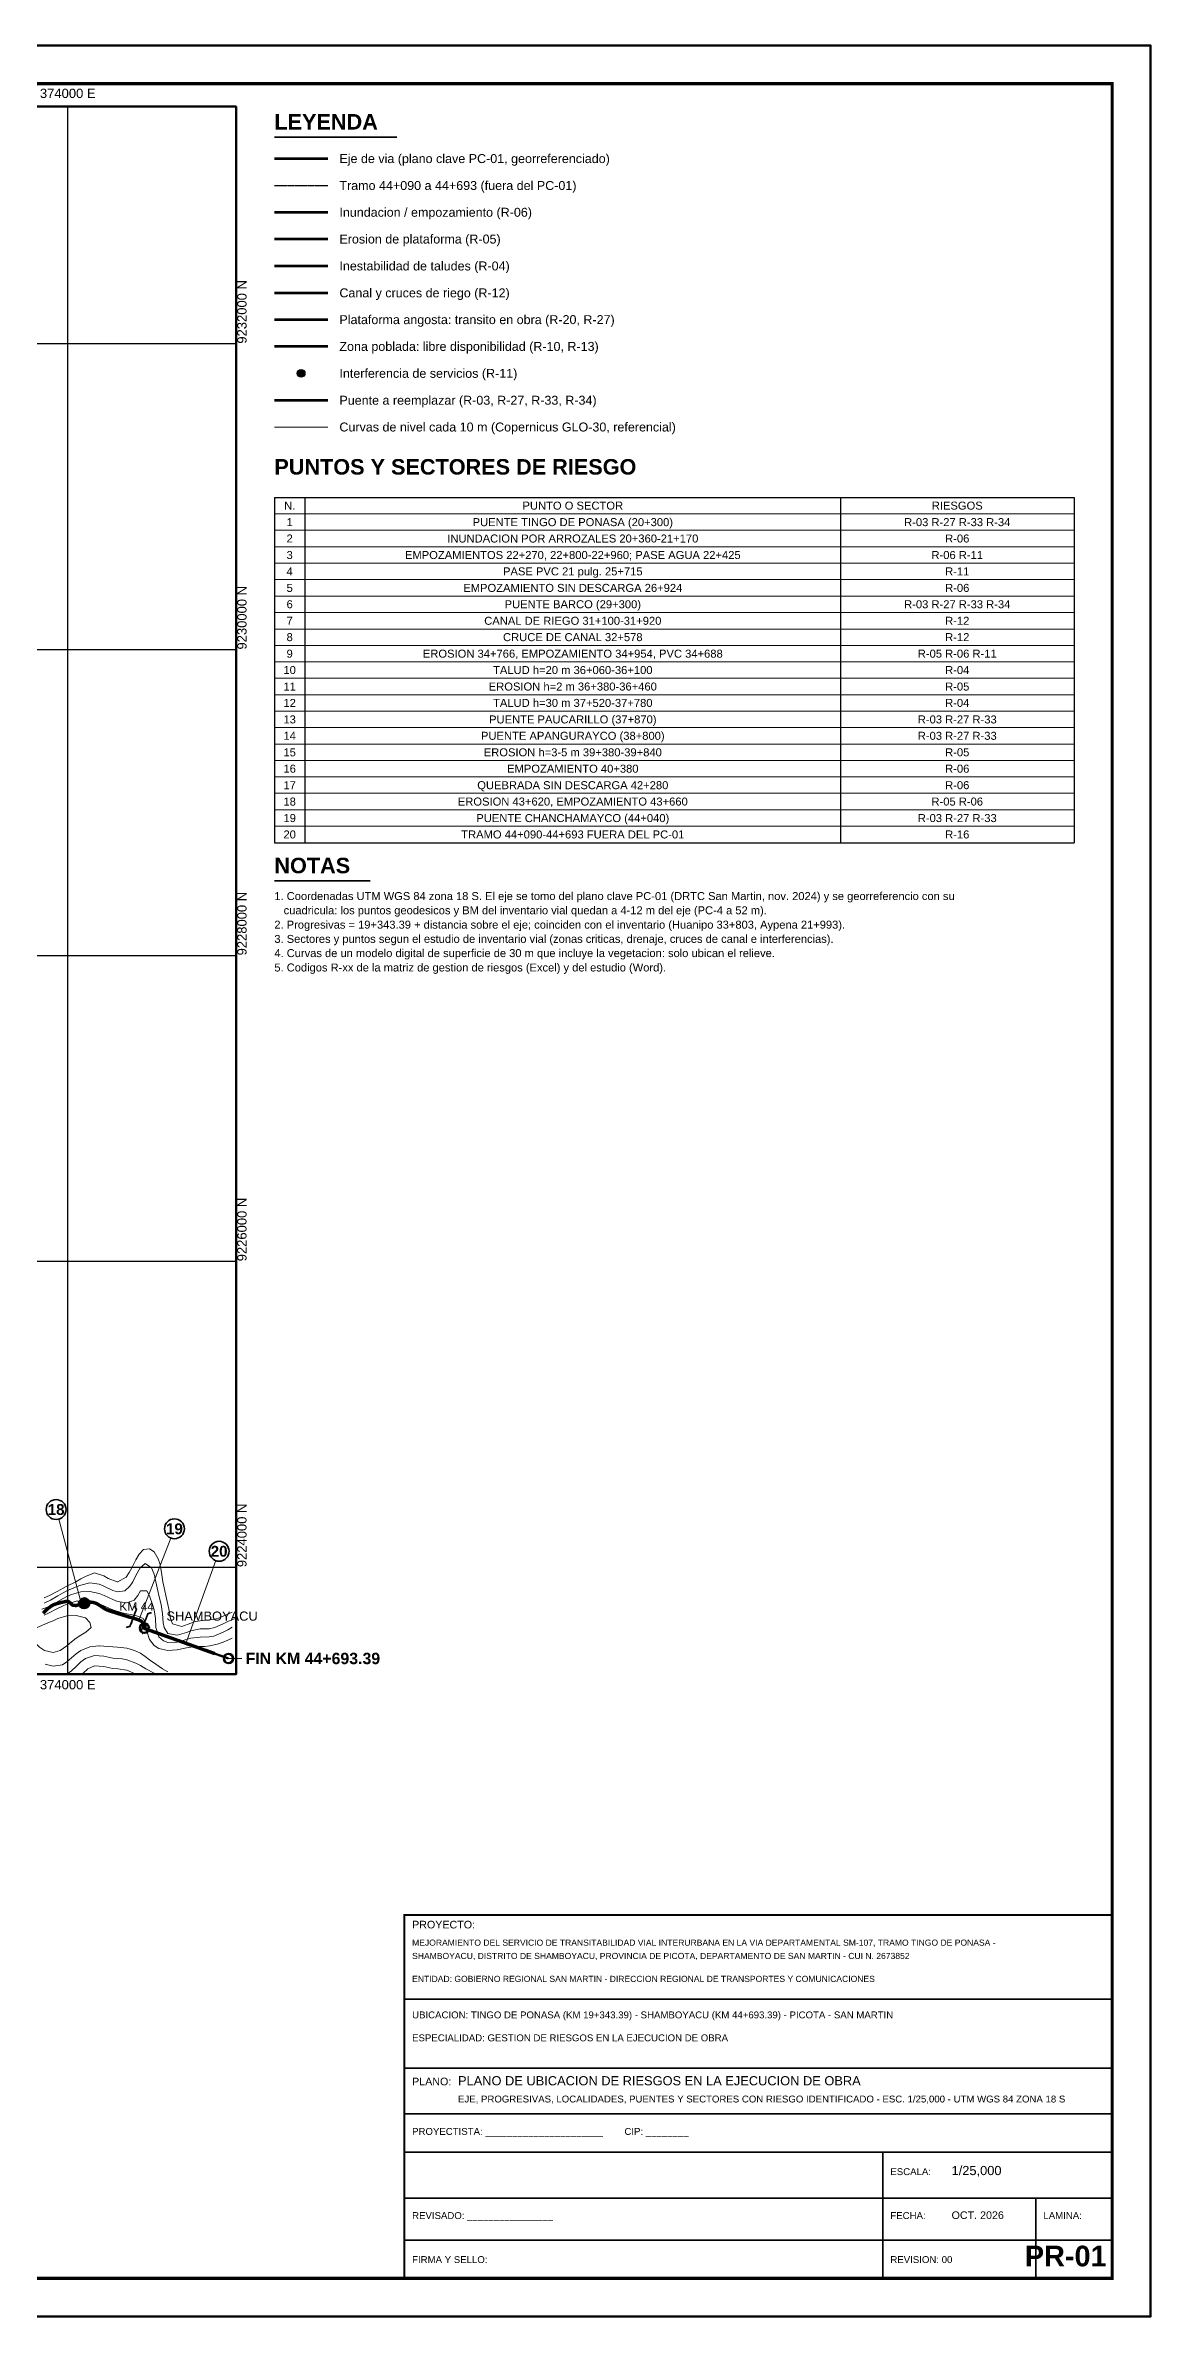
# Model space of a CAD drawing. Header units: metres. Extents: x 360050 to 393690, y 9180000 to 9233950.
# Drawn here: x 373854 to 381075, y 9219100 to 9233950 of the extents above; entities that cross this region are included whole.
import ezdxf
from ezdxf.enums import TextEntityAlignment as Align

# ---------------------------------------------------------------- set-up
doc = ezdxf.new("R2010")
doc.units = ezdxf.units.M
doc.header["$LTSCALE"] = 0.25
doc.linetypes.add('DASHED', pattern=[1.524, 1.27, -0.254])
for name, color, linetype in [('CUADRICULA', 9, 'CONTINUOUS'), ('EJE-REFERENCIAL', 5, 'DASHED'), ('LEYENDA', 7, 'CONTINUOUS'), ('LOCALIDADES', 7, 'CONTINUOUS'), ('PROGRESIVAS', 5, 'CONTINUOUS'), ('ROTULO-TEXTO', 7, 'CONTINUOUS'), ('TEXTOS', 7, 'CONTINUOUS'), ('TEXTOS-NOTAS', 7, 'CONTINUOUS')]:
    doc.layers.add(name, color=color, linetype=linetype)
for name, color, linetype, lineweight in [('CURVAS', 9, 'CONTINUOUS', 9), ('CURVAS-MAESTRAS', 8, 'CONTINUOUS', 18), ('EJE-VIA', 5, 'CONTINUOUS', 60), ('GRILLA', 9, 'CONTINUOUS', 13), ('LLAMADAS', 30, 'CONTINUOUS', 18), ('MARCO', 7, 'CONTINUOUS', 50), ('ROTULO', 7, 'CONTINUOUS', 35), ('TITULOS', 160, 'CONTINUOUS', 35)]:
    doc.layers.add(name, color=color, linetype=linetype, lineweight=lineweight)
for name, color, linetype, lineweight, true_color in [('R-EROSION', 6, 'CONTINUOUS', 100, 0xdc00dc), ('R-INUNDACION', 150, 'CONTINUOUS', 100, 0x286edc), ('R-PLATAFORMA', 8, 'CONTINUOUS', 100, 0x787878), ('R-PREDIOS', 30, 'CONTINUOUS', 100, 0xe68200), ('R-RIEGO', 140, 'CONTINUOUS', 100, 0x008c8c), ('R-TALUDES', 1, 'CONTINUOUS', 100, 0xe60000)]:
    doc.layers.add(name, color=color, linetype=linetype, lineweight=lineweight, true_color=true_color)
doc.layers.add('R-INTERFERENCIAS', color=3, linetype='CONTINUOUS', true_color=0x00c800)
doc.layers.add('R-PUENTES', color=1, linetype='CONTINUOUS', true_color=0xe60000)
doc.styles.get("Standard").update_dxf_attribs({"font": 'arial.ttf'})
doc.styles.add('TITULOS', font='arialbd.ttf')

msp = doc.modelspace()

# ---------------------------------------------------------------- hatches: boundary and pattern name
at = {"layer": 'R-INTERFERENCIAS'}
h = msp.add_hatch(color=3, dxfattribs=at)
edge = h.paths.add_edge_path()
edge.add_arc((375525, 9231806), 25, 0, 360)
at = {"layer": 'R-INUNDACION'}
h = msp.add_hatch(color=256, dxfattribs=at)
edge = h.paths.add_edge_path()
edge.add_arc((374109, 9223764), 32.5, 0, 360)

# ---------------------------------------------------------------- linework, layer by layer
at = {"layer": 'CUADRICULA'}
for p, q in [((374000, 9223300), (374000, 9233550)), ((360800, 9232000), (375100, 9232000)), ((360800, 9230000), (375100, 9230000)), ((360800, 9228000), (375100, 9228000)), ((360800, 9226000), (375100, 9226000)), ((360800, 9224000), (375100, 9224000))]:
    msp.add_line(p, q, dxfattribs=at)
at = {"layer": 'CURVAS'}
msp.add_line((375350, 9231455), (375700, 9231455), dxfattribs=at)
for points in [[(375075, 9223705), (375045, 9223693), (374985, 9223667), (374955, 9223658), (374895, 9223653), (374835, 9223644), (374805, 9223633), (374745, 9223612), (374685, 9223629), (374671, 9223665), (374660, 9223725), (374654, 9223755), (374641, 9223815), (374628, 9223875), (374622, 9223905), (374612, 9223965), (374601, 9224025), (374591, 9224055), (374565, 9224100), (374535, 9224121), (374496, 9224115), (374467, 9224085), (374445, 9224049), (374418, 9223995), (374401, 9223965), (374382, 9223935), (374327, 9223905), (374323, 9223905), (374265, 9223925), (374235, 9223943), (374175, 9223963), (374115, 9223940), (374085, 9223923), (374053, 9223905), (373995, 9223876), (373965, 9223860), (373935, 9223844), (373881, 9223815), (373845, 9223800)], [(375094, 9223665), (375045, 9223645), (375015, 9223629), (374962, 9223605), (374925, 9223597), (374865, 9223596), (374805, 9223584), (374775, 9223573), (374715, 9223556), (374655, 9223566), (374629, 9223605), (374624, 9223635), (374620, 9223695), (374610, 9223755), (374596, 9223815), (374589, 9223845), (374576, 9223905), (374565, 9223955), (374548, 9223995), (374505, 9224024), (374473, 9223995), (374445, 9223945), (374425, 9223905), (374406, 9223875), (374373, 9223845), (374325, 9223839), (374295, 9223848), (374235, 9223875), (374205, 9223888), (374145, 9223898), (374085, 9223883), (374055, 9223872), (373995, 9223845), (373965, 9223830), (373935, 9223813), (373888, 9223785), (373845, 9223765)], [(375075, 9223607), (375045, 9223591), (375015, 9223574), (374955, 9223549), (374925, 9223544), (374865, 9223543), (374805, 9223536), (374745, 9223518), (374715, 9223510), (374655, 9223507), (374625, 9223518), (374595, 9223545), (374576, 9223605), (374573, 9223665), (374565, 9223721), (374554, 9223755), (374535, 9223813), (374516, 9223845), (374475, 9223845), (374459, 9223815), (374435, 9223785), (374385, 9223766), (374325, 9223776), (374295, 9223788), (374237, 9223815), (374205, 9223827), (374145, 9223842), (374085, 9223839), (374025, 9223821), (373995, 9223808), (373951, 9223785), (373905, 9223758), (373875, 9223741), (373830, 9223725)], [(373935, 9223665), (373905, 9223650), (373869, 9223635), (373815, 9223611), (373785, 9223600), (373763, 9223545), (373785, 9223507), (373815, 9223476), (373848, 9223455), (373905, 9223443), (373950, 9223455), (373994, 9223485), (374025, 9223512), (374055, 9223536), (374085, 9223556), (374119, 9223575), (374152, 9223605), (374145, 9223639), (374115, 9223669), (374055, 9223685), (373995, 9223681), (373935, 9223665)], [(373995, 9223301), (374025, 9223322), (374055, 9223351), (374085, 9223380), (374115, 9223402), (374175, 9223422), (374235, 9223418), (374295, 9223406), (374355, 9223400), (374386, 9223395), (374445, 9223373), (374475, 9223356), (374510, 9223335), (374565, 9223307)], [(374099, 9223305), (374132, 9223335), (374175, 9223354), (374235, 9223350), (374295, 9223338), (374328, 9223335), (374385, 9223326), (374436, 9223305)]]:
    msp.add_lwpolyline(points, dxfattribs=at)
at = {"layer": 'CURVAS-MAESTRAS'}
for points in [[(375075, 9223535), (375027, 9223515), (374985, 9223498), (374928, 9223485), (374895, 9223482), (374835, 9223481), (374775, 9223472), (374715, 9223459), (374655, 9223455), (374595, 9223468), (374565, 9223487), (374535, 9223526), (374518, 9223575), (374509, 9223635), (374493, 9223665), (374445, 9223685), (374387, 9223695), (374355, 9223702), (374295, 9223722), (374265, 9223734), (374217, 9223755), (374175, 9223769), (374115, 9223782), (374055, 9223778), (373995, 9223759), (373965, 9223745), (373925, 9223725), (373875, 9223699), (373845, 9223686)], [(373852, 9223365), (373905, 9223352), (373965, 9223362), (373995, 9223382), (374025, 9223408), (374055, 9223434), (374085, 9223456), (374145, 9223480), (374202, 9223485), (374208, 9223485), (374265, 9223481), (374325, 9223476), (374385, 9223470), (374436, 9223455), (374475, 9223437), (374505, 9223417), (374535, 9223394), (374575, 9223365), (374620, 9223335), (374655, 9223315)]]:
    msp.add_lwpolyline(points, dxfattribs=at)
at = {"layer": 'EJE-REFERENCIAL'}
msp.add_line((375350, 9233034), (375700, 9233034), dxfattribs=at)
msp.add_lwpolyline([(374498, 9223606), (374503, 9223599), (374512, 9223595), (374522, 9223592), (374531, 9223588), (374540, 9223585), (374550, 9223582), (374559, 9223578), (374569, 9223575), (374578, 9223572), (374587, 9223568), (374597, 9223565), (374606, 9223562), (374616, 9223558), (374625, 9223555), (374634, 9223551), (374644, 9223548), (374653, 9223545), (374663, 9223541), (374672, 9223538), (374682, 9223535), (374691, 9223531), (374700, 9223528), (374710, 9223524), (374719, 9223521), (374729, 9223518), (374738, 9223514), (374747, 9223511), (374757, 9223508), (374766, 9223504), (374776, 9223501), (374785, 9223497), (374795, 9223494), (374804, 9223491), (374813, 9223487), (374823, 9223484), (374832, 9223481), (374842, 9223477), (374851, 9223474), (374860, 9223471), (374870, 9223467), (374879, 9223464), (374889, 9223460), (374898, 9223457), (374908, 9223454), (374917, 9223450), (374926, 9223447), (374936, 9223444), (374945, 9223440), (374955, 9223437), (374964, 9223433), (374968, 9223432)], dxfattribs=at)
at = {"layer": 'EJE-VIA', "const_width": 17.5}
msp.add_lwpolyline([(375350, 9233210), (375700, 9233210)], dxfattribs=at)
at = {"layer": 'EJE-VIA'}
msp.add_lwpolyline([(373853, 9223713), (373860, 9223720), (373867, 9223727), (373875, 9223733), (373883, 9223739), (373891, 9223745), (373899, 9223750), (373908, 9223755), (373918, 9223758), (373927, 9223761), (373937, 9223764), (373946, 9223766), (373956, 9223769), (373966, 9223771), (373976, 9223773), (373985, 9223775), (373995, 9223777), (374005, 9223775), (374013, 9223769), (374020, 9223762), (374027, 9223755), (374036, 9223750), (374046, 9223750), (374055, 9223749), (374064, 9223752), (374074, 9223755), (374084, 9223757), (374093, 9223760), (374103, 9223763), (374113, 9223765), (374122, 9223768), (374132, 9223770), (374142, 9223771), (374152, 9223771), (374162, 9223770), (374172, 9223768), (374181, 9223765), (374191, 9223761), (374199, 9223756), (374207, 9223751), (374216, 9223745), (374224, 9223740), (374232, 9223734), (374240, 9223729), (374249, 9223724), (374258, 9223720), (374268, 9223716), (374277, 9223713), (374287, 9223710), (374296, 9223707), (374306, 9223704), (374315, 9223701), (374325, 9223698), (374334, 9223695), (374344, 9223692), (374353, 9223689), (374363, 9223686), (374372, 9223683), (374382, 9223680), (374392, 9223677), (374401, 9223674), (374411, 9223672), (374420, 9223669), (374430, 9223666), (374439, 9223663), (374449, 9223660), (374458, 9223657), (374468, 9223653), (374477, 9223649), (374485, 9223643), (374491, 9223635), (374494, 9223626), (374497, 9223616), (374498, 9223606)], dxfattribs=at)
for centre in [(374501, 9223601), (375050, 9223403)]:
    msp.add_circle(centre, 30, dxfattribs=at)
at = {"layer": 'GRILLA'}
for p, q in [((375350, 9230887), (380575, 9230887)), ((375350, 9230780), (380575, 9230780)), ((375350, 9230672), (380575, 9230672)), ((375350, 9230564), (380575, 9230564)), ((375350, 9230457), (380575, 9230457)), ((375350, 9230350), (380575, 9230350)), ((375350, 9230242), (380575, 9230242)), ((375350, 9230134), (380575, 9230134)), ((375350, 9230027), (380575, 9230027)), ((375350, 9229920), (380575, 9229920)), ((375350, 9229812), (380575, 9229812)), ((375350, 9229704), (380575, 9229704)), ((375350, 9229597), (380575, 9229597)), ((375350, 9229490), (380575, 9229490)), ((375350, 9229382), (380575, 9229382)), ((375350, 9229274), (380575, 9229274)), ((375350, 9229167), (380575, 9229167)), ((375350, 9229060), (380575, 9229060)), ((375350, 9228952), (380575, 9228952)), ((375350, 9228844), (380575, 9228844))]:
    msp.add_line(p, q, dxfattribs=at)
at = {"layer": 'LLAMADAS'}
for p, q in [((374090, 9223759), (373941, 9224314)), ((374465, 9223654), (374673, 9224190)), ((374772, 9223502), (374967, 9224043)), ((375050, 9223403), (375138, 9223403))]:
    msp.add_line(p, q, dxfattribs=at)
at = {"layer": 'MARCO'}
for points in [[(360050, 9219100), (381075, 9219100), (381075, 9233950), (360050, 9233950)], [(360800, 9223300), (375100, 9223300), (375100, 9233550), (360800, 9233550)]]:
    msp.add_lwpolyline(points, close=True, dxfattribs=at)
at = {"layer": 'MARCO', "const_width": 20}
msp.add_lwpolyline([(360675, 9219350), (380825, 9219350), (380825, 9233700), (360675, 9233700)], close=True, dxfattribs=at)
at = {"layer": 'PROGRESIVAS'}
msp.add_line((374438, 9223705), (374415, 9223628), dxfattribs=at)
at = {"layer": 'R-EROSION'}
for points, const_width in [([(375350, 9232684), (375700, 9232684)], 17.5), ([(374071, 9223754), (374074, 9223755), (374082, 9223757)], 45)]:
    msp.add_lwpolyline(points, dxfattribs=dict(at, const_width=const_width))
at = {"layer": 'R-INTERFERENCIAS'}
msp.add_circle((375525, 9231806), 25, dxfattribs=at)
at = {"layer": 'R-INUNDACION', "const_width": 17.5}
msp.add_lwpolyline([(375350, 9232859), (375700, 9232859)], dxfattribs=at)
at = {"layer": 'R-INUNDACION'}
msp.add_circle((374109, 9223764), 32.5, dxfattribs=at)
at = {"layer": 'R-PLATAFORMA'}
for points, const_width in [([(375350, 9232157), (375700, 9232157)], 17.5), ([(373838, 9223699), (373846, 9223706), (373853, 9223713), (373860, 9223720), (373867, 9223727), (373875, 9223733), (373883, 9223739), (373891, 9223745), (373899, 9223750), (373908, 9223755), (373918, 9223758), (373927, 9223761), (373937, 9223764), (373946, 9223766), (373956, 9223769), (373966, 9223771), (373976, 9223773), (373985, 9223775), (373995, 9223777), (374005, 9223775), (374013, 9223769), (374020, 9223762), (374027, 9223755), (374036, 9223750), (374046, 9223750), (374055, 9223749), (374064, 9223752), (374074, 9223755), (374084, 9223757), (374093, 9223760), (374103, 9223763), (374113, 9223765), (374122, 9223768), (374132, 9223770), (374142, 9223771), (374152, 9223771), (374162, 9223770), (374172, 9223768), (374181, 9223765), (374191, 9223761), (374199, 9223756), (374207, 9223751), (374216, 9223745), (374224, 9223740), (374232, 9223734), (374240, 9223729), (374249, 9223724), (374258, 9223720), (374268, 9223716), (374277, 9223713), (374287, 9223710), (374296, 9223707), (374306, 9223704), (374315, 9223701), (374325, 9223698), (374334, 9223695), (374344, 9223692), (374353, 9223689), (374363, 9223686), (374372, 9223683), (374382, 9223680), (374392, 9223677), (374401, 9223674), (374411, 9223672), (374420, 9223669), (374430, 9223666), (374439, 9223663), (374449, 9223660), (374458, 9223657), (374468, 9223653), (374477, 9223649), (374485, 9223643), (374491, 9223635), (374494, 9223626), (374497, 9223616), (374498, 9223606), (374503, 9223599), (374512, 9223595), (374522, 9223592), (374531, 9223588), (374540, 9223585), (374550, 9223582), (374559, 9223578), (374569, 9223575), (374578, 9223572), (374587, 9223568), (374597, 9223565), (374606, 9223562), (374616, 9223558), (374625, 9223555), (374634, 9223551), (374644, 9223548), (374653, 9223545), (374663, 9223541), (374672, 9223538), (374682, 9223535), (374691, 9223531), (374700, 9223528), (374710, 9223524), (374719, 9223521), (374729, 9223518), (374738, 9223514), (374747, 9223511), (374757, 9223508), (374766, 9223504), (374776, 9223501), (374785, 9223497), (374795, 9223494), (374804, 9223491), (374813, 9223487), (374823, 9223484), (374832, 9223481), (374842, 9223477), (374851, 9223474), (374860, 9223471), (374870, 9223467), (374879, 9223464), (374889, 9223460), (374898, 9223457), (374908, 9223454), (374917, 9223450), (374926, 9223447), (374936, 9223444), (374945, 9223440), (374955, 9223437), (374961, 9223435)], 22.5)]:
    msp.add_lwpolyline(points, dxfattribs=dict(at, const_width=const_width))
at = {"layer": 'R-PREDIOS'}
for points, const_width in [([(375350, 9231982), (375700, 9231982)], 17.5), ([(374631, 9223553), (374634, 9223551), (374644, 9223548), (374653, 9223545), (374663, 9223541), (374672, 9223538), (374682, 9223535), (374691, 9223531), (374700, 9223528), (374710, 9223524), (374719, 9223521), (374729, 9223518), (374738, 9223514), (374747, 9223511), (374757, 9223508), (374766, 9223504), (374776, 9223501), (374785, 9223497), (374795, 9223494), (374804, 9223491), (374813, 9223487), (374823, 9223484), (374832, 9223481), (374842, 9223477), (374851, 9223474), (374860, 9223471), (374870, 9223467), (374879, 9223464), (374889, 9223460), (374898, 9223457), (374908, 9223454), (374917, 9223450), (374926, 9223447), (374936, 9223444), (374945, 9223440), (374955, 9223437), (374964, 9223433), (374968, 9223432), (375050, 9223403)], 15)]:
    msp.add_lwpolyline(points, dxfattribs=dict(at, const_width=const_width))
at = {"layer": 'R-PUENTES'}
for points, const_width in [([(375350, 9231630), (375700, 9231630)], 17.5), ([(374436, 9223746), (374449, 9223725), (374406, 9223613), (374381, 9223606)], 11.2), ([(374548, 9223703), (374524, 9223696), (374480, 9223584), (374493, 9223563)], 11.2)]:
    msp.add_lwpolyline(points, dxfattribs=dict(at, const_width=const_width))
at = {"layer": 'R-RIEGO', "const_width": 17.5}
msp.add_lwpolyline([(375350, 9232332), (375700, 9232332)], dxfattribs=at)
at = {"layer": 'R-TALUDES', "const_width": 17.5}
msp.add_lwpolyline([(375350, 9232508), (375700, 9232508)], dxfattribs=at)
at = {"layer": 'ROTULO'}
for p, q in [((376200, 9221175), (380825, 9221175)), ((376200, 9220725), (380825, 9220725)), ((376200, 9220425), (380825, 9220425)), ((376200, 9220175), (380825, 9220175)), ((379325, 9220175), (379325, 9219350)), ((376200, 9219875), (380825, 9219875)), ((380325, 9219875), (380325, 9219350)), ((376200, 9219600), (380825, 9219600))]:
    msp.add_line(p, q, dxfattribs=at)
at = {"layer": 'ROTULO', "const_width": 12.5}
msp.add_lwpolyline([(376200, 9219350), (380825, 9219350), (380825, 9221725), (376200, 9221725)], close=True, dxfattribs=at)
at = {"layer": 'TEXTOS'}
for p, q in [((375350, 9230994), (380575, 9230994)), ((375350, 9230994), (375350, 9228737)), ((375550, 9230994), (375550, 9228737)), ((379050, 9230994), (379050, 9228737)), ((380575, 9230994), (380575, 9228737)), ((375350, 9228737), (380575, 9228737))]:
    msp.add_line(p, q, dxfattribs=at)
at = {"layer": 'TITULOS'}
for p, q in [((375350, 9233350), (376150, 9233350)), ((375350, 9228487), (375975, 9228487))]:
    msp.add_line(p, q, dxfattribs=at)
for centre in [(373924, 9224377), (374697, 9224251), (374989, 9224104)]:
    msp.add_circle(centre, 65, dxfattribs=at)

# ---------------------------------------------------------------- texts
at = {"layer": 'LEYENDA'}
for s, p in [('Eje de via (plano clave PC-01, georreferenciado)', (375775, 9233210)), ('Tramo 44+090 a 44+693 (fuera del PC-01)', (375775, 9233034)), ('Inundacion / empozamiento (R-06)', (375775, 9232859)), ('Erosion de plataforma (R-05)', (375775, 9232684)), ('Inestabilidad de taludes (R-04)', (375775, 9232508)), ('Canal y cruces de riego (R-12)', (375775, 9232332)), ('Plataforma angosta: transito en obra (R-20, R-27)', (375775, 9232157)), ('Zona poblada: libre disponibilidad (R-10, R-13)', (375775, 9231982)), ('Interferencia de servicios (R-11)', (375775, 9231806)), ('Puente a reemplazar (R-03, R-27, R-33, R-34)', (375775, 9231630)), ('Curvas de nivel cada 10 m (Copernicus GLO-30, referencial)', (375775, 9231455))]:
    msp.add_text(s, height=58.5, dxfattribs=at).set_placement(p, align=Align.MIDDLE_LEFT)
at = {"layer": 'LOCALIDADES'}
msp.add_text('SHAMBOYACU', height=60, dxfattribs=at).set_placement((374943, 9223680), align=Align.MIDDLE_CENTER)
at = {"layer": 'PROGRESIVAS'}
msp.add_text('KM 44', height=56.2, dxfattribs=at).set_placement((374450, 9223743), align=Align.MIDDLE_CENTER)
at = {"layer": 'ROTULO-TEXTO'}
for s, height, p in [('MEJORAMIENTO DEL SERVICIO DE TRANSITABILIDAD VIAL INTERURBANA EN LA VIA DEPARTAMENTAL SM-107, TRAMO TINGO DE PONASA -', 40, (376250, 9221525)), ('PROYECTO:', 50, (376250, 9221638)), ('SHAMBOYACU, DISTRITO DE SHAMBOYACU, PROVINCIA DE PICOTA, DEPARTAMENTO DE SAN MARTIN - CUI N. 2673852', 40, (376250, 9221438)), ('ENTIDAD: GOBIERNO REGIONAL SAN MARTIN - DIRECCION REGIONAL DE TRANSPORTES Y COMUNICACIONES', 40, (376250, 9221288)), ('UBICACION: TINGO DE PONASA (KM 19+343.39) - SHAMBOYACU (KM 44+693.39) - PICOTA - SAN MARTIN', 45, (376250, 9221050)), ('ESPECIALIDAD: GESTION DE RIESGOS EN LA EJECUCION DE OBRA', 45, (376250, 9220900)), ('PLANO:', 50, (376250, 9220612)), ('PLANO DE UBICACION DE RIESGOS EN LA EJECUCION DE OBRA', 60, (376550, 9220612)), ('EJE, PROGRESIVAS, LOCALIDADES, PUENTES Y SECTORES CON RIESGO IDENTIFICADO - ESC. 1/25,000 - UTM WGS 84 ZONA 18 S', 45, (376550, 9220500)), ('PROYECTISTA: ______________________        CIP: ________', 45, (376250, 9220288)), ('ESCALA:', 45, (379375, 9220025)), ('1/25,000', 60, (379775, 9220025)), ('REVISADO: ________________', 45, (376250, 9219738)), ('FECHA:', 45, (379375, 9219738)), ('OCT. 2026', 50, (379775, 9219738)), ('LAMINA:', 45, (380375, 9219738)), ('FIRMA Y SELLO:', 45, (376250, 9219450)), ('REVISION: 00', 45, (379375, 9219450))]:
    msp.add_text(s, height=height, dxfattribs=at).set_placement(p)
at = {"layer": 'TEXTOS'}
msp.add_text('374000 E', height=60.8, dxfattribs=at).set_placement((374000, 9233588), align=Align.BOTTOM_CENTER)
for s, p in [('9232000 N', (375138, 9232000)), ('9230000 N', (375138, 9230000)), ('9228000 N', (375138, 9228000)), ('9226000 N', (375138, 9226000)), ('9224000 N', (375138, 9224000))]:
    msp.add_text(s, height=60.8, rotation=90, dxfattribs=at).set_placement(p, align=Align.MIDDLE_LEFT)
for s, height, p in [('N.', 52.3, (375450, 9230941)), ('PUNTO O SECTOR', 52.31, (377300, 9230941)), ('RIESGOS', 52.3, (379812, 9230941)), ('1', 52.3, (375450, 9230833)), ('PUENTE TINGO DE PONASA (20+300)', 52.31, (377300, 9230833)), ('R-03 R-27 R-33 R-34', 52.31, (379812, 9230833)), ('3', 52.3, (375450, 9230618)), ('2', 52.3, (375450, 9230726)), ('EMPOZAMIENTOS 22+270, 22+800-22+960; PASE AGUA 22+425', 52.31, (377300, 9230618)), ('INUNDACION POR ARROZALES 20+360-21+170', 52.31, (377300, 9230726)), ('R-06 R-11', 52.3, (379812, 9230618)), ('R-06', 52.3, (379812, 9230726)), ('4', 52.3, (375450, 9230511)), ('PASE PVC 21 pulg. 25+715', 52.31, (377300, 9230511)), ('R-11', 52.3, (379812, 9230511)), ('5', 52.3, (375450, 9230403)), ('6', 52.3, (375450, 9230296)), ('EMPOZAMIENTO SIN DESCARGA 26+924', 52.31, (377300, 9230403)), ('PUENTE BARCO (29+300)', 52.31, (377300, 9230296)), ('R-03 R-27 R-33 R-34', 52.31, (379812, 9230296)), ('R-06', 52.3, (379812, 9230403)), ('7', 52.3, (375450, 9230188)), ('CANAL DE RIEGO 31+100-31+920', 52.31, (377300, 9230188)), ('R-12', 52.3, (379812, 9230188)), ('8', 52.3, (375450, 9230081)), ('CRUCE DE CANAL 32+578', 52.31, (377300, 9230081)), ('R-12', 52.3, (379812, 9230081)), ('10', 52.3, (375450, 9229866)), ('9', 52.3, (375450, 9229973)), ('EROSION 34+766, EMPOZAMIENTO 34+954, PVC 34+688', 52.31, (377300, 9229973)), ('TALUD h=20 m 36+060-36+100', 52.31, (377300, 9229866)), ('R-05 R-06 R-11', 52.31, (379812, 9229973)), ('R-04', 52.3, (379812, 9229866)), ('11', 52.3, (375450, 9229758)), ('EROSION h=2 m 36+380-36+460', 52.31, (377300, 9229758)), ('R-05', 52.3, (379812, 9229758)), ('12', 52.3, (375450, 9229651)), ('PUENTE PAUCARILLO (37+870)', 52.31, (377300, 9229543)), ('TALUD h=30 m 37+520-37+780', 52.31, (377300, 9229651)), ('R-04', 52.3, (379812, 9229651)), ('13', 52.3, (375450, 9229543)), ('14', 52.3, (375450, 9229436)), ('PUENTE APANGURAYCO (38+800)', 52.31, (377300, 9229436)), ('R-03 R-27 R-33', 52.31, (379812, 9229543)), ('R-03 R-27 R-33', 52.31, (379812, 9229436)), ('15', 52.3, (375450, 9229328)), ('EROSION h=3-5 m 39+380-39+840', 52.31, (377300, 9229328)), ('R-05', 52.3, (379812, 9229328)), ('16', 52.3, (375450, 9229221)), ('17', 52.3, (375450, 9229113)), ('QUEBRADA SIN DESCARGA 42+280', 52.31, (377300, 9229113)), ('EMPOZAMIENTO 40+380', 52.31, (377300, 9229221)), ('R-06', 52.3, (379812, 9229221)), ('R-06', 52.3, (379812, 9229113)), ('18', 52.3, (375450, 9229006)), ('EROSION 43+620, EMPOZAMIENTO 43+660', 52.31, (377300, 9229006)), ('R-05 R-06', 52.3, (379812, 9229006)), ('19', 52.3, (375450, 9228898)), ('PUENTE CHANCHAMAYCO (44+040)', 52.31, (377300, 9228898)), ('R-03 R-27 R-33', 52.31, (379812, 9228898)), ('20', 52.3, (375450, 9228791)), ('TRAMO 44+090-44+693 FUERA DEL PC-01', 52.31, (377300, 9228791)), ('R-16', 52.3, (379812, 9228791))]:
    msp.add_text(s, height=height, dxfattribs=at).set_placement(p, align=Align.MIDDLE_CENTER)
msp.add_text('374000 E', height=60.8, dxfattribs=at).set_placement((374000, 9223262), align=Align.TOP_CENTER)
at = {"layer": 'TEXTOS-NOTAS'}
for s, p in [('1. Coordenadas UTM WGS 84 zona 18 S. El eje se tomo del plano clave PC-01 (DRTC San Martin, nov. 2024) y se georreferencio con su', (375350, 9228362)), ('   cuadricula: los puntos geodesicos y BM del inventario vial quedan a 4-12 m del eje (PC-4 a 52 m).', (375350, 9228269)), ('3. Sectores y puntos segun el estudio de inventario vial (zonas criticas, drenaje, cruces de canal e interferencias).', (375350, 9228082)), ('2. Progresivas = 19+343.39 + distancia sobre el eje; coinciden con el inventario (Huanipo 33+803, Aypena 21+993).', (375350, 9228175)), ('4. Curvas de un modelo digital de superficie de 30 m que incluye la vegetacion: solo ubican el relieve.', (375350, 9227989)), ('5. Codigos R-xx de la matriz de gestion de riesgos (Excel) y del estudio (Word).', (375350, 9227895))]:
    msp.add_text(s, height=52, dxfattribs=at).set_placement(p)
at = {"layer": 'TITULOS', "style": 'TITULOS'}
for s, height, p in [('LEYENDA', 101.3, (375350, 9233400)), ('PUNTOS Y SECTORES DE RIESGO', 101.25, (375350, 9231144)), ('NOTAS', 101.3, (375350, 9228537))]:
    msp.add_text(s, height=height, dxfattribs=at).set_placement(p)
for s, p in [('18', (373924, 9224377)), ('19', (374697, 9224251)), ('20', (374989, 9224104))]:
    msp.add_text(s, height=70.9, dxfattribs=at).set_placement(p, align=Align.MIDDLE_CENTER)
msp.add_text('FIN KM 44+693.39', height=74.25, dxfattribs=at).set_placement((375162, 9223403), align=Align.MIDDLE_LEFT)
msp.add_text('PR-01', height=135, dxfattribs=at).set_placement((380788, 9219388), align=Align.BOTTOM_RIGHT)

doc.saveas('drawing.dxf')
